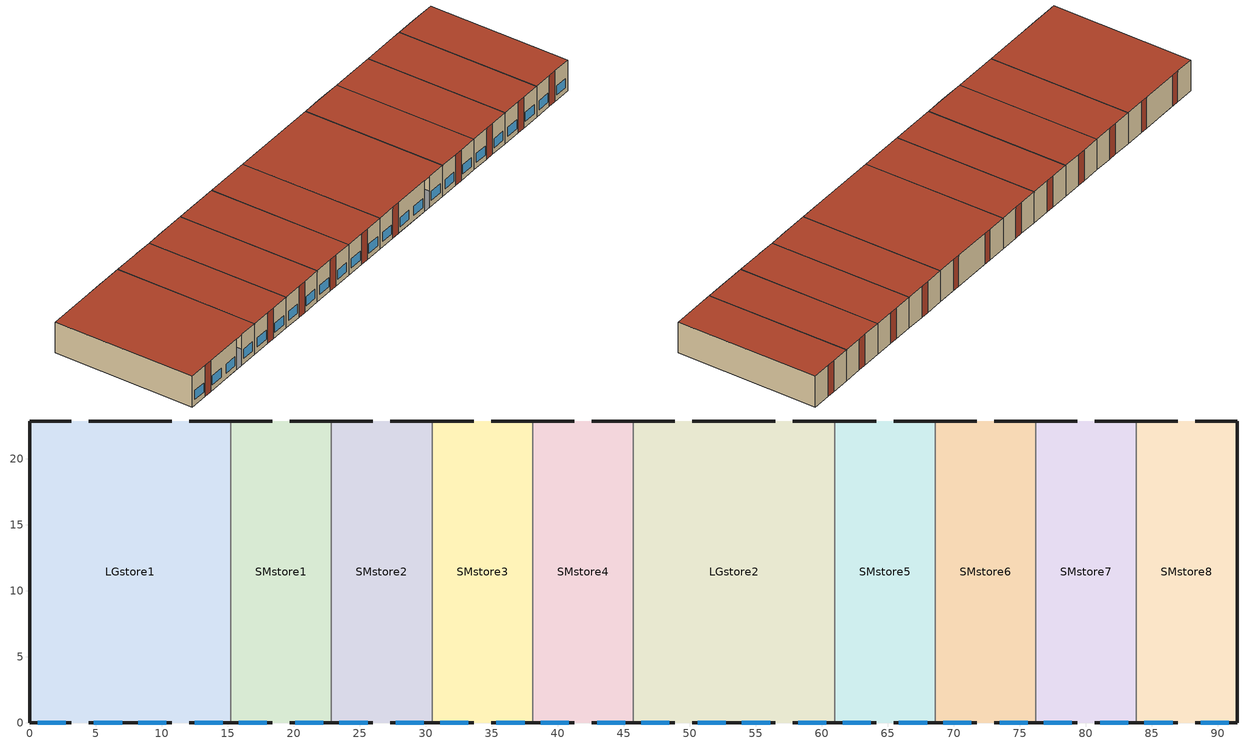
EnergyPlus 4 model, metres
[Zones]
SMstore7
 wall outside (EXT_WALL): 76.2,0 79.35,0 / 80.67,0 83.82,0 / 83.82,22.86 80.67,22.86 / 79.35,22.86 76.2,22.86 z0:5.18
 wall to SMstore6 (ADJ_WALL): 76.2,22.86 76.2,0 z0:5.18
 wall to SMstore8 (ADJ_WALL): 83.82,0 83.82,22.86 z0:5.18
 window (EXT_WINDOW1): 76.81,0 78.94,0 / 81.08,0 83.21,0 z0.91:2.43
 roof outside (EXT_ROOF): 79.35,0 80.67,0 / 80.67,22.86 79.35,22.86 z0:5.18; 76.2,22.86 76.2,0 83.82,0 83.82,22.86 z5.18
SMstore3
 wall outside (EXT_WALL): 30.48,0 33.63,0 / 34.95,0 38.1,0 / 38.1,22.86 34.95,22.86 / 33.63,22.86 30.48,22.86 z0:5.18
 wall to SMstore2 (ADJ_WALL): 30.48,22.86 30.48,0 z0:5.18
 wall to SMstore4 (ADJ_WALL): 38.1,0 38.1,22.86 z0:5.18
 window (EXT_WINDOW1): 31.09,0 33.22,0 / 35.36,0 37.49,0 z0.91:2.43
 roof outside (EXT_ROOF): 33.63,0 34.95,0 / 34.95,22.86 33.63,22.86 z0:5.18; 30.48,22.86 30.48,0 38.1,0 38.1,22.86 z5.18
SMstore5
 wall outside (EXT_WALL): 60.96,0 64.11,0 / 65.44,0 68.58,0 / 68.58,22.86 65.44,22.86 / 64.11,22.86 60.96,22.86 z0:5.18
 wall to LGstore2 (ADJ_WALL): 60.96,22.86 60.96,0 z0:5.18
 wall to SMstore6 (ADJ_WALL): 68.58,0 68.58,22.86 z0:5.18
 window (EXT_WINDOW1): 61.57,0 63.7,0 / 65.84,0 67.97,0 z0.91:2.43
 roof outside (EXT_ROOF): 64.11,0 65.44,0 / 65.44,22.86 64.11,22.86 z0:5.18; 60.96,22.86 60.96,0 68.58,0 68.58,22.86 z5.18
LGstore2
 floor ground (GROUND_FLOOR): 60.96,22.86 60.96,0 45.72,0 45.72,22.86 z0
 wall outside (EXT_WALL): 48.87,22.86 45.72,22.86 / 45.72,0 48.87,0 / 50.2,0 56.49,0 / 57.81,0 60.96,0 / 56.48,22.86 50.2,22.86 / 60.96,22.86 57.81,22.86 z0:5.18
 wall to SMstore4 (ADJ_WALL): 45.72,22.86 45.72,0 z0:5.18
 wall to SMstore5 (ADJ_WALL): 60.96,0 60.96,22.86 z0:5.18
 window (EXT_WINDOW1): 46.33,0 48.46,0 / 50.6,0 52.73,0 / 53.95,0 56.08,0 / 58.22,0 60.35,0 z0.91:2.43
 roof outside (EXT_ROOF): 48.87,0 50.2,0 / 50.2,22.86 48.87,22.86 / 57.81,22.86 56.48,22.86 z0:5.18; 45.72,22.86 45.72,0 60.96,0 60.96,22.86 z5.18
SMstore6
 wall outside (EXT_WALL): 68.58,0 71.73,0 / 73.06,0 76.2,0 / 76.2,22.86 73.06,22.86 / 71.73,22.86 68.58,22.86 z0:5.18
 wall to SMstore5 (ADJ_WALL): 68.58,22.86 68.58,0 z0:5.18
 wall to SMstore7 (ADJ_WALL): 76.2,0 76.2,22.86 z0:5.18
 window (EXT_WINDOW1): 69.19,0 71.32,0 / 73.46,0 75.59,0 z0.91:2.43
 roof outside (EXT_ROOF): 71.73,0 73.06,0 / 73.06,22.86 71.73,22.86 z0:5.18; 68.58,22.86 68.58,0 76.2,0 76.2,22.86 z5.18
SMstore2
 wall outside (EXT_WALL): 22.86,0 26.01,0 / 27.34,0 30.48,0 / 30.48,22.86 27.34,22.86 / 26.01,22.86 22.86,22.86 z0:5.18
 wall to SMstore1 (ADJ_WALL): 22.86,22.86 22.86,0 z0:5.18
 wall to SMstore3 (ADJ_WALL): 30.48,0 30.48,22.86 z0:5.18
 window (EXT_WINDOW1): 23.47,0 25.6,0 / 27.74,0 29.87,0 z0.91:2.43
 roof outside (EXT_ROOF): 26.01,0 27.34,0 / 27.34,22.86 26.01,22.86 z0:5.18; 22.86,22.86 22.86,0 30.48,0 30.48,22.86 z5.18
SMstore8
 wall outside (EXT_WALL): 83.82,0 86.97,0 / 88.3,0 91.44,0 91.44,22.86 88.3,22.86 / 86.97,22.86 83.82,22.86 z0:5.18
 wall to SMstore7 (ADJ_WALL): 83.82,22.86 83.82,0 z0:5.18
 window (EXT_WINDOW1): 84.43,0 86.56,0 / 88.7,0 90.83,0 z0.91:2.43
 roof outside (EXT_ROOF): 86.97,0 88.3,0 / 88.3,22.86 86.97,22.86 z0:5.18; 83.82,22.86 83.82,0 91.44,0 91.44,22.86 z5.18
SMstore1
 wall outside (EXT_WALL): 15.24,0 18.39,0 / 19.71,0 22.86,0 / 22.86,22.86 19.71,22.86 / 18.39,22.86 15.24,22.86 z0:5.18
 wall to LGstore1 (ADJ_WALL): 15.24,22.86 15.24,0 z0:5.18
 wall to SMstore2 (ADJ_WALL): 22.86,0 22.86,22.86 z0:5.18
 window (EXT_WINDOW1): 15.85,0 17.98,0 / 20.12,0 22.25,0 z0.91:2.43
 roof outside (EXT_ROOF): 18.39,0 19.71,0 / 19.71,22.86 18.39,22.86 z0:5.18; 15.24,22.86 15.24,0 22.86,0 22.86,22.86 z5.18
LGstore1
 floor ground (GROUND_FLOOR): 15.24,22.86 15.24,0 0,0 0,22.86 z0
 wall outside (EXT_WALL): 3.15,22.86 0,22.86 0,0 3.15,0 / 4.48,0 10.77,0 / 12.1,0 15.24,0 / 10.77,22.86 4.47,22.86 / 15.24,22.86 12.09,22.86 z0:5.18
 wall to SMstore1 (ADJ_WALL): 15.24,0 15.24,22.86 z0:5.18
 window (EXT_WINDOW1): 0.61,0 2.74,0 / 4.88,0 7.01,0 / 8.23,0 10.36,0 / 12.5,0 14.63,0 z0.91:2.43
 roof outside (EXT_ROOF): 3.15,0 4.48,0 / 4.47,22.86 3.15,22.86 / 12.09,22.86 10.77,22.86 z0:5.18; 0,22.86 0,0 15.24,0 15.24,22.86 z5.18
SMstore4
 wall outside (EXT_WALL): 38.1,0 41.25,0 / 42.58,0 45.72,0 / 45.72,22.86 42.58,22.86 / 41.25,22.86 38.1,22.86 z0:5.18
 wall to SMstore3 (ADJ_WALL): 38.1,22.86 38.1,0 z0:5.18
 wall to LGstore2 (ADJ_WALL): 45.72,0 45.72,22.86 z0:5.18
 window (EXT_WINDOW1): 38.71,0 40.84,0 / 42.98,0 45.11,0 z0.91:2.43
 roof outside (EXT_ROOF): 41.25,0 42.58,0 / 42.58,22.86 41.25,22.86 z0:5.18; 38.1,22.86 38.1,0 45.72,0 45.72,22.86 z5.18
[Building]
TRNSYS17: North Axis {deg}=0; Terrain=City; Loads Convergence Tolerance Value=0; Temperature Convergence Tolerance Value {deltaC}=0; Solar Distribution=FullInteriorAndExterior; Maximum Number of Warmup Days=0
[Site:Location]
LocationName=not used; Latitude {deg}=0; Longitude {deg}=0; TimeZone {hr}=0; Elevation {m}=0
[Construction]
GROUND_FLOOR; EXT_WALL; EXT_ROOF; ADJ_WALL; EXT_WINDOW1: 
[SurfaceProperty:OtherSideCoefficients]
BOUNDARY=IDENTICAL; BOUNDARY=INPUT 1*TBOUNDARY; BOUNDARY=INPUT 1*TGROUND; BOUNDARY=20; BOUNDARY=15
[Zone]
SMstore7: 1, 1, BuildingSurface:Detailed, 1, Floor, GROUND_FLOOR, SMstore7, Ground, BOUNDARY=INPUT 1*TGROUND, NoSun, NoWind, 0, 4, 83.82, 22.86, 0, 83.82, 0, 0, 76.2, 0, 0, 76.2, 22.86, 0
SMstore3: 1, 1, BuildingSurface:Detailed, 11, Floor, GROUND_FLOOR, SMstore3, Ground, BOUNDARY=INPUT 1*TGROUND, NoSun, NoWind, 0, 4, 38.1, 22.86, 0, 38.1, 0, 0, 30.48, 0, 0, 30.48, 22.86, 0
SMstore5: 1, 1, BuildingSurface:Detailed, 21, Floor, GROUND_FLOOR, SMstore5, Ground, BOUNDARY=INPUT 1*TGROUND, NoSun, NoWind, 0, 4, 68.58, 22.86, 0, 68.58, 0, 0, 60.96, 0, 0, 60.96, 22.86, 0
LGstore2: 1, 1, BuildingSurface:Detailed, 31, Roof, EXT_ROOF, LGstore2, Outdoors, SunExposed, WindExposed, AutoCalculate, 4, 56.486, 0, 5.18, 56.486, 0, 0, 57.815, 0, 0, 57.815, 0, 5.18
SMstore6: 1, 1, BuildingSurface:Detailed, 45, Floor, GROUND_FLOOR, SMstore6, Ground, BOUNDARY=INPUT 1*TGROUND, NoSun, NoWind, 0, 4, 76.2, 22.86, 0, 76.2, 0, 0, 68.58, 0, 0, 68.58, 22.86, 0
SMstore2: 1, 1, BuildingSurface:Detailed, 55, Floor, GROUND_FLOOR, SMstore2, Ground, BOUNDARY=INPUT 1*TGROUND, NoSun, NoWind, 0, 4, 30.48, 22.86, 0, 30.48, 0, 0, 22.86, 0, 0, 22.86, 22.86, 0
SMstore8: 1, 1, BuildingSurface:Detailed, 65, Floor, GROUND_FLOOR, SMstore8, Ground, BOUNDARY=INPUT 1*TGROUND, NoSun, NoWind, 0, 4, 91.44, 22.86, 0, 91.44, 0, 0, 83.82, 0, 0, 83.82, 22.86, 0
SMstore1: 1, 1, BuildingSurface:Detailed, 75, Floor, GROUND_FLOOR, SMstore1, Ground, BOUNDARY=INPUT 1*TGROUND, NoSun, NoWind, 0, 4, 22.86, 22.86, 0, 22.86, 0, 0, 15.24, 0, 0, 15.24, 22.86, 0
LGstore1: 1, 1, BuildingSurface:Detailed, 85, Roof, EXT_ROOF, LGstore1, Outdoors, SunExposed, WindExposed, AutoCalculate, 4, 10.766, 0, 5.18, 10.766, 0, 0, 12.095, 0, 0, 12.095, 0, 5.18
SMstore4: 1, 1, BuildingSurface:Detailed, 99, Floor, GROUND_FLOOR, SMstore4, Ground, BOUNDARY=INPUT 1*TGROUND, NoSun, NoWind, 0, 4, 45.72, 22.86, 0, 45.72, 0, 0, 38.1, 0, 0, 38.1, 22.86, 0
